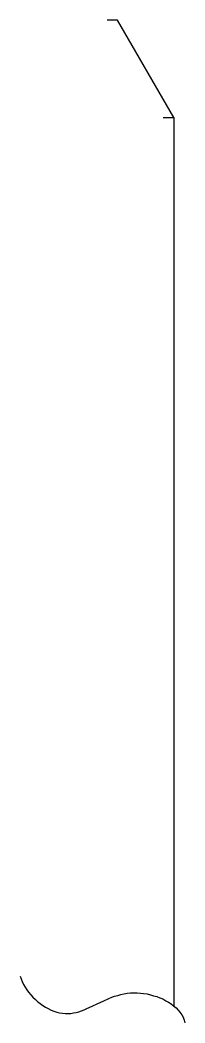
# Model space of a CAD drawing. Header units: millimetres. Extents: x -60342 to 1024385, y -25305 to 32879.
# Drawn here: x 1013719 to 1013828, y 225 to 888 of the extents above; entities that cross this region are included whole.
import ezdxf

# ---------------------------------------------------------------- set-up
doc = ezdxf.new("R2010")
doc.units = ezdxf.units.MM
doc.layers.add('PDF_0', color=7, linetype='Continuous')

msp = doc.modelspace()

# ---------------------------------------------------------------- linework, layer by layer
at = {"layer": 'PDF_0', "lineweight": 25, "transparency": 33554666, "elevation": -137}
for points in [[(1013813.589, 823.255), (1013820.669, 823.255), (1013783.381, 887.685), (1013776.537, 887.685)], [(1013820.669, 823.255), (1013820.669, 236.548)], [(1013718.951, 256.372), (1013719.659, 254.484), (1013720.367, 252.832), (1013721.311, 250.944), (1013722.255, 249.056), (1013723.435, 247.404), (1013724.615, 245.752), (1013726.031, 244.1), (1013727.448, 242.448), (1013729.1, 241.032), (1013730.516, 239.616), (1013732.168, 238.2), (1013734.056, 237.02), (1013735.708, 235.84), (1013737.596, 234.896), (1013739.484, 233.952), (1013741.372, 233.244), (1013743.26, 232.536), (1013745.148, 232.064), (1013747.036, 231.828), (1013748.924, 231.592), (1013750.576, 231.592), (1013752.464, 231.592), (1013754.352, 232.064), (1013756.004, 232.3), (1013757.892, 232.772), (1013759.544, 233.48), (1013761.432, 234.188), (1013763.084, 234.896), (1013766.624, 236.548), (1013770.4, 238.2), (1013773.94, 239.852), (1013777.717, 241.504), (1013779.605, 242.448), (1013781.493, 243.156), (1013783.617, 243.628), (1013785.505, 244.336), (1013787.629, 244.572), (1013789.753, 245.044), (1013791.877, 245.28), (1013794.001, 245.28), (1013796.361, 245.28), (1013798.485, 245.044), (1013800.609, 244.808), (1013802.969, 244.572), (1013805.093, 244.1), (1013807.217, 243.392), (1013809.341, 242.92), (1013811.465, 241.976), (1013813.353, 241.268), (1013815.241, 240.088), (1013817.129, 239.144), (1013818.781, 237.964), (1013820.433, 236.784), (1013822.085, 235.368), (1013823.501, 233.952), (1013824.681, 232.536), (1013825.861, 230.884), (1013826.806, 229.232), (1013827.514, 227.343), (1013827.986, 225.455)]]:
    msp.add_lwpolyline(points, dxfattribs=at)

doc.saveas('drawing.dxf')
